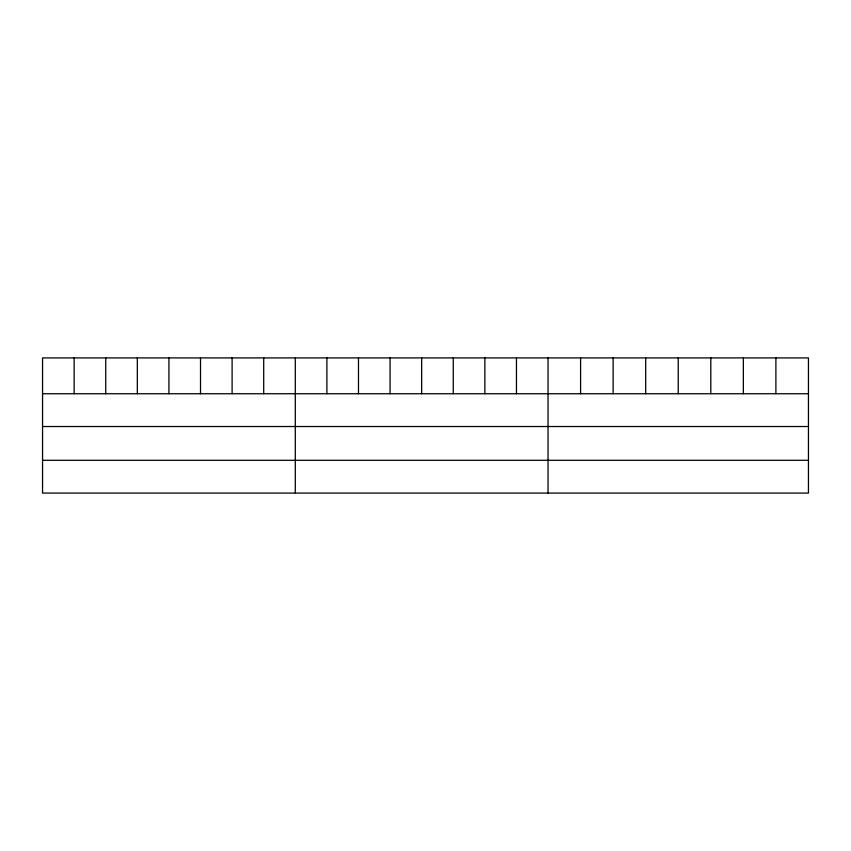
<?xml version="1.0" encoding="UTF-8"?>
<svg xmlns="http://www.w3.org/2000/svg" width="851" height="851" viewBox="0 0 851 851"><rect width="100%" height="100%" fill="white"/><g stroke="black" fill="none" stroke-linecap="round" stroke-linejoin="round"><path stroke-width="1.28" d="M808.45 426.521L808.45 357.92L42.55 357.92L42.55 493.08L808.45 493.08L808.45 426.521L42.55 426.521M42.55 393.736L808.45 393.736M42.55 460.295L808.45 460.295M775.899 357.92L775.899 393.736M743.348 357.92L743.348 393.736M710.798 357.92L710.798 393.736M678.247 357.92L678.247 393.736M645.696 357.92L645.696 393.736M613.145 357.92L613.145 393.736M580.595 357.92L580.595 393.736M548.044 357.92L548.044 493.08M516.451 357.92L516.451 393.736M484.857 357.92L484.857 393.736M453.264 357.92L453.264 393.736M421.67 357.92L421.67 393.736M390.077 357.92L390.077 393.736M358.484 357.92L358.484 393.736M326.89 357.92L326.89 393.736M295.297 357.92L295.297 493.08M263.704 357.92L263.704 393.736M232.11 357.92L232.11 393.736M200.517 357.92L200.517 393.736M168.924 357.92L168.924 393.736M137.33 357.92L137.33 393.736M105.737 357.92L105.737 393.736M74.143 357.92L74.143 393.736"/></g></svg>
